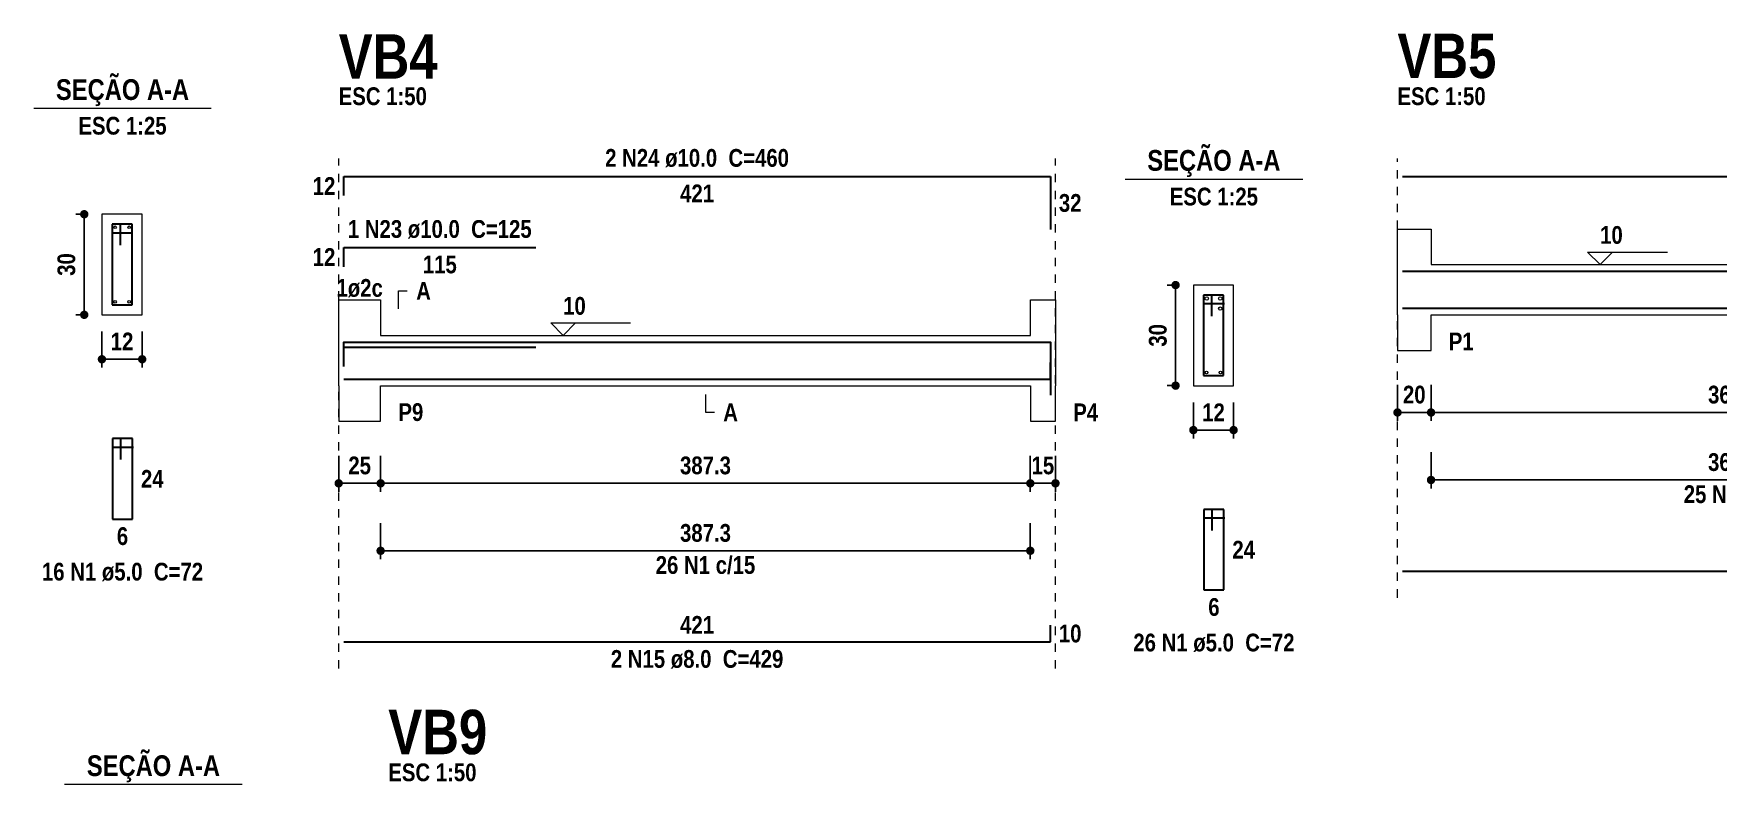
# Model space of a CAD drawing. Header units: millimetres. Extents: x 2249 to 2676, y -663 to -441.
# Drawn here: x 2350.88 to 2370.97, y -543.24 to -534.29 of the extents above; entities that cross this region are included whole.
import ezdxf

# ---------------------------------------------------------------- set-up
doc = ezdxf.new("R2010")
doc.units = ezdxf.units.MM
doc.header["$LTSCALE"] = 0.5
doc.header["$MEASUREMENT"] = 0
doc.header["$PDMODE"] = 34
doc.linetypes.add('DOT2', pattern=[3.175, 0, -3.175])
doc.layers.get('0').update_dxf_attribs({"linetype": 'CONTINUOUS'})
doc.layers.get('DEFPOINTS').update_dxf_attribs({"linetype": 'CONTINUOUS'})
for name, color, linetype, lineweight in [('Descrição da armadura', 7, 'CONTINUOUS', 5), ('DT-Barras na forma', 2, 'CONTINUOUS', 30), ('DT-Barras no corte', 5, 'CONTINUOUS', 5), ('DT-Barras rebatidas', 2, 'CONTINUOUS', 30), ('DT-Cotas', 9, 'CONTINUOUS', 5), ('DT-Forma', 5, 'CONTINUOUS', 5), ('DT-Pontilhado', 9, 'DOT2', 5), ('DT-Textos', 7, 'CONTINUOUS', 5), ('DT-Título', 3, 'CONTINUOUS', 20), ('Textos armaduras', 7, 'CONTINUOUS', 5)]:
    doc.layers.add(name, color=color, linetype=linetype, lineweight=lineweight)
doc.styles.add('ARIAL', font='ARIALNB.TTF')
doc.dimstyles.new('UM_25.000000', dxfattribs={"dimtxt": 0.18, "dimasz": 0.1, "dimexe": 0.1, "dimexo": 0.2, "dimgap": 0, "dimtad": 1, "dimtih": 1, "dimtoh": 1, "dimdec": 1, "dimlfac": 25, "dimzin": 0, "dimdsep": 46, "dimtxsty": 'Standard', "dimblk": 'CLOSED', "dimblk1": 'CLOSED', "dimblk2": 'CLOSED', "dimcen": 0.09, "dimdle": 0.1, "dimadec": 1, "dimazin": 2, "dimtfac": 1, "dimtdec": 4, "dimtofl": 0, "dimtmove": 0, "dimatfit": 3, "dimldrblk": 'CLOSED', "dimfxl": 1, "dimtolj": 1, "dimarcsym": 0})
doc.dimstyles.new('UM_50.000000', dxfattribs={"dimtxt": 0.18, "dimasz": 0.1, "dimexe": 0.1, "dimexo": 0.2, "dimgap": 0, "dimtad": 1, "dimtih": 1, "dimtoh": 1, "dimdec": 1, "dimlfac": 50, "dimzin": 0, "dimdsep": 46, "dimtxsty": 'Standard', "dimblk": 'CLOSED', "dimblk1": 'CLOSED', "dimblk2": 'CLOSED', "dimcen": 0.09, "dimdle": 0.1, "dimadec": 1, "dimazin": 2, "dimtfac": 1, "dimtdec": 4, "dimtofl": 0, "dimtmove": 0, "dimatfit": 3, "dimldrblk": 'CLOSED', "dimfxl": 1, "dimtolj": 1, "dimarcsym": 0})

# ---------------------------------------------------------------- blocks, each defined once
blk = doc.blocks.new('_Dot')
at = {"color": 0, "linetype": 'ByBlock', "lineweight": -2}
blk.add_line((-0.5, 0), (-1, 0), dxfattribs=at)
at = {"color": 0, "linetype": 'ByBlock', "const_width": 0.5}
blk.add_lwpolyline([(-0.25, 0, 1), (0.25, 0, 1)], format="xyb", close=True, dxfattribs=at)
blk = doc.blocks.new('*D214')
at = {"layer": 'DEFPOINTS', "color": 0, "transparency": 16777216}
for p in [(2351.485, -536.439), (2351.696, -536.439), (2351.696, -537.639)]:
    blk.add_point(p, dxfattribs=at)
at = {"layer": 'DT-Cotas', "color": 0, "lineweight": -2, "transparency": 16777216}
for p, q in [((2351.496, -536.439), (2351.385, -536.439)), ((2351.485, -537.539), (2351.485, -536.539)), ((2351.496, -537.639), (2351.385, -537.639))]:
    blk.add_line(p, q, dxfattribs=at)
at = {"layer": 'DT-Cotas', "color": 0, "lineweight": -2, "transparency": 16777216, "xscale": 0.1, "yscale": 0.1, "zscale": 0.1}
for p, rotation in [((2351.485, -536.439), 90), ((2351.485, -537.639), 270)]:
    blk.add_blockref('_Dot', p, dxfattribs=dict(at, rotation=rotation))
at = {"layer": 'DT-Cotas', "transparency": 16777216, "insert": (2351.273, -537.039), "char_height": 0.2118, "attachment_point": 5, "rotation": 90, "style": 'ARIAL'}
blk.add_mtext('\\A1;30', dxfattribs=at)
blk = doc.blocks.new('DOT')
at = {"color": 210}
for p, q in [((-1, 0), (1, 0)), ((0, 1), (0, -1))]:
    blk.add_line(p, q, dxfattribs=at)
blk.add_circle((0, 0), 0.25, dxfattribs=at)
blk = doc.blocks.new('*D215')
at = {"layer": 'DEFPOINTS', "color": 0, "transparency": 16777216}
for p in [(2351.696, -537.639), (2352.176, -537.639), (2352.176, -538.169)]:
    blk.add_point(p, dxfattribs=at)
at = {"layer": 'DT-Cotas', "color": 0, "lineweight": -2, "transparency": 16777216}
for p, q in [((2351.696, -537.839), (2351.696, -538.269)), ((2352.176, -537.839), (2352.176, -538.269)), ((2351.796, -538.169), (2352.076, -538.169))]:
    blk.add_line(p, q, dxfattribs=at)
at = {"layer": 'DT-Cotas', "color": 0, "lineweight": -2, "transparency": 16777216, "xscale": 0.1, "yscale": 0.1, "zscale": 0.1, "rotation": 180}
blk.add_blockref('_Dot', (2351.696, -538.169), dxfattribs=at)
at = {"layer": 'DT-Cotas', "color": 0, "lineweight": -2, "transparency": 16777216, "xscale": 0.1, "yscale": 0.1, "zscale": 0.1}
blk.add_blockref('_Dot', (2352.176, -538.169), dxfattribs=at)
at = {"layer": 'DT-Cotas', "transparency": 16777216, "insert": (2351.936, -537.957), "char_height": 0.2118, "attachment_point": 5, "rotation": 0.0057, "style": 'ARIAL'}
blk.add_mtext('\\A1;12', dxfattribs=at)
blk = doc.blocks.new('*D217')
at = {"layer": 'DEFPOINTS', "color": 0, "transparency": 16777216}
for p in [(2354.519, -539.12), (2355.019, -539.12), (2355.019, -539.649)]:
    blk.add_point(p, dxfattribs=at)
at = {"layer": 'DT-Cotas', "color": 0, "lineweight": -2, "transparency": 16777216}
for p, q in [((2354.519, -539.32), (2354.519, -539.749)), ((2355.019, -539.32), (2355.019, -539.749)), ((2354.619, -539.649), (2354.919, -539.649))]:
    blk.add_line(p, q, dxfattribs=at)
at = {"layer": 'DT-Cotas', "color": 0, "lineweight": -2, "transparency": 16777216, "xscale": 0.1, "yscale": 0.1, "zscale": 0.1, "rotation": 180}
blk.add_blockref('_Dot', (2354.519, -539.649), dxfattribs=at)
at = {"layer": 'DT-Cotas', "color": 0, "lineweight": -2, "transparency": 16777216, "xscale": 0.1, "yscale": 0.1, "zscale": 0.1}
blk.add_blockref('_Dot', (2355.019, -539.649), dxfattribs=at)
at = {"layer": 'DT-Cotas', "transparency": 16777216, "insert": (2354.769, -539.437), "char_height": 0.2118, "attachment_point": 5, "rotation": 0.0057, "style": 'ARIAL'}
blk.add_mtext('\\A1;25', dxfattribs=at)
blk = doc.blocks.new('*D218')
at = {"layer": 'DEFPOINTS', "color": 0, "transparency": 16777216}
for p in [(2355.019, -539.12), (2362.765, -539.12), (2362.765, -539.649)]:
    blk.add_point(p, dxfattribs=at)
at = {"layer": 'DT-Cotas', "color": 0, "lineweight": -2, "transparency": 16777216}
for p, q in [((2355.019, -539.32), (2355.019, -539.749)), ((2362.765, -539.32), (2362.765, -539.749)), ((2355.119, -539.649), (2362.665, -539.649))]:
    blk.add_line(p, q, dxfattribs=at)
at = {"layer": 'DT-Cotas', "color": 0, "lineweight": -2, "transparency": 16777216, "xscale": 0.1, "yscale": 0.1, "zscale": 0.1, "rotation": 180}
blk.add_blockref('_Dot', (2355.019, -539.649), dxfattribs=at)
at = {"layer": 'DT-Cotas', "color": 0, "lineweight": -2, "transparency": 16777216, "xscale": 0.1, "yscale": 0.1, "zscale": 0.1}
blk.add_blockref('_Dot', (2362.765, -539.649), dxfattribs=at)
at = {"layer": 'DT-Cotas', "transparency": 16777216, "insert": (2358.892, -539.437), "char_height": 0.2118, "attachment_point": 5, "rotation": 0.0057, "style": 'ARIAL'}
blk.add_mtext('\\A1;387.3', dxfattribs=at)
blk = doc.blocks.new('*D219')
at = {"layer": 'DEFPOINTS', "color": 0, "transparency": 16777216}
for p in [(2362.765, -539.12), (2363.065, -539.12), (2363.065, -539.649)]:
    blk.add_point(p, dxfattribs=at)
at = {"layer": 'DT-Cotas', "color": 0, "lineweight": -2, "transparency": 16777216}
for p, q in [((2362.765, -539.32), (2362.765, -539.749)), ((2363.065, -539.32), (2363.065, -539.749)), ((2362.865, -539.649), (2362.965, -539.649))]:
    blk.add_line(p, q, dxfattribs=at)
at = {"layer": 'DT-Cotas', "color": 0, "lineweight": -2, "transparency": 16777216, "xscale": 0.1, "yscale": 0.1, "zscale": 0.1, "rotation": 180}
blk.add_blockref('_Dot', (2362.765, -539.649), dxfattribs=at)
at = {"layer": 'DT-Cotas', "color": 0, "lineweight": -2, "transparency": 16777216, "xscale": 0.1, "yscale": 0.1, "zscale": 0.1}
blk.add_blockref('_Dot', (2363.065, -539.649), dxfattribs=at)
at = {"layer": 'DT-Cotas', "transparency": 16777216, "insert": (2362.915, -539.437), "char_height": 0.2118, "attachment_point": 5, "rotation": 0.0057, "style": 'ARIAL'}
blk.add_mtext('\\A1;15', dxfattribs=at)
blk = doc.blocks.new('*D220')
at = {"layer": 'DEFPOINTS', "color": 0, "transparency": 16777216}
for p in [(2364.497, -537.284), (2364.709, -537.284), (2364.709, -538.484)]:
    blk.add_point(p, dxfattribs=at)
at = {"layer": 'DT-Cotas', "color": 0, "lineweight": -2, "transparency": 16777216}
for p, q in [((2364.509, -537.284), (2364.397, -537.284)), ((2364.497, -538.384), (2364.497, -537.384)), ((2364.509, -538.484), (2364.397, -538.484))]:
    blk.add_line(p, q, dxfattribs=at)
at = {"layer": 'DT-Cotas', "color": 0, "lineweight": -2, "transparency": 16777216, "xscale": 0.1, "yscale": 0.1, "zscale": 0.1}
for p, rotation in [((2364.497, -537.284), 90), ((2364.497, -538.484), 270)]:
    blk.add_blockref('_Dot', p, dxfattribs=dict(at, rotation=rotation))
at = {"layer": 'DT-Cotas', "transparency": 16777216, "insert": (2364.286, -537.884), "char_height": 0.2118, "attachment_point": 5, "rotation": 90, "style": 'ARIAL'}
blk.add_mtext('\\A1;30', dxfattribs=at)
blk = doc.blocks.new('*D221')
at = {"layer": 'DEFPOINTS', "color": 0, "transparency": 16777216}
for p in [(2364.709, -538.484), (2365.189, -538.484), (2365.189, -539.014)]:
    blk.add_point(p, dxfattribs=at)
at = {"layer": 'DT-Cotas', "color": 0, "lineweight": -2, "transparency": 16777216}
for p, q in [((2364.709, -538.684), (2364.709, -539.114)), ((2365.189, -538.684), (2365.189, -539.114)), ((2364.809, -539.014), (2365.089, -539.014))]:
    blk.add_line(p, q, dxfattribs=at)
at = {"layer": 'DT-Cotas', "color": 0, "lineweight": -2, "transparency": 16777216, "xscale": 0.1, "yscale": 0.1, "zscale": 0.1, "rotation": 180}
blk.add_blockref('_Dot', (2364.709, -539.014), dxfattribs=at)
at = {"layer": 'DT-Cotas', "color": 0, "lineweight": -2, "transparency": 16777216, "xscale": 0.1, "yscale": 0.1, "zscale": 0.1}
blk.add_blockref('_Dot', (2365.189, -539.014), dxfattribs=at)
at = {"layer": 'DT-Cotas', "transparency": 16777216, "insert": (2364.949, -538.802), "char_height": 0.2118, "attachment_point": 5, "rotation": 0.0057, "style": 'ARIAL'}
blk.add_mtext('\\A1;12', dxfattribs=at)
blk = doc.blocks.new('*D222')
at = {"layer": 'DEFPOINTS', "color": 0, "transparency": 16777216}
for p in [(2355.019, -539.924), (2362.765, -539.924), (2362.765, -540.454)]:
    blk.add_point(p, dxfattribs=at)
at = {"layer": 'DT-Cotas', "color": 0, "lineweight": -2, "transparency": 16777216}
for p, q in [((2355.019, -540.124), (2355.019, -540.554)), ((2362.765, -540.124), (2362.765, -540.554)), ((2355.119, -540.454), (2362.665, -540.454))]:
    blk.add_line(p, q, dxfattribs=at)
at = {"layer": 'DT-Cotas', "color": 0, "lineweight": -2, "transparency": 16777216, "xscale": 0.1, "yscale": 0.1, "zscale": 0.1, "rotation": 180}
blk.add_blockref('_Dot', (2355.019, -540.454), dxfattribs=at)
at = {"layer": 'DT-Cotas', "color": 0, "lineweight": -2, "transparency": 16777216, "xscale": 0.1, "yscale": 0.1, "zscale": 0.1}
blk.add_blockref('_Dot', (2362.765, -540.454), dxfattribs=at)
at = {"layer": 'DT-Cotas', "transparency": 16777216, "insert": (2358.892, -540.242), "char_height": 0.2118, "attachment_point": 5, "rotation": 0.0057, "style": 'ARIAL'}
blk.add_mtext('\\A1;387.3', dxfattribs=at)
blk = doc.blocks.new('*D223')
at = {"layer": 'DEFPOINTS', "color": 0, "transparency": 16777216}
for p in [(2367.143, -538.274), (2367.543, -538.274), (2367.543, -538.804)]:
    blk.add_point(p, dxfattribs=at)
at = {"layer": 'DT-Cotas', "color": 0, "lineweight": -2, "transparency": 16777216}
for p, q in [((2367.143, -538.474), (2367.143, -538.904)), ((2367.543, -538.474), (2367.543, -538.904)), ((2367.243, -538.804), (2367.443, -538.804))]:
    blk.add_line(p, q, dxfattribs=at)
at = {"layer": 'DT-Cotas', "color": 0, "lineweight": -2, "transparency": 16777216, "xscale": 0.1, "yscale": 0.1, "zscale": 0.1, "rotation": 180}
blk.add_blockref('_Dot', (2367.143, -538.804), dxfattribs=at)
at = {"layer": 'DT-Cotas', "color": 0, "lineweight": -2, "transparency": 16777216, "xscale": 0.1, "yscale": 0.1, "zscale": 0.1}
blk.add_blockref('_Dot', (2367.543, -538.804), dxfattribs=at)
at = {"layer": 'DT-Cotas', "transparency": 16777216, "insert": (2367.343, -538.592), "char_height": 0.2118, "attachment_point": 5, "rotation": 0.0057, "style": 'ARIAL'}
blk.add_mtext('\\A1;20', dxfattribs=at)
blk = doc.blocks.new('*D224')
at = {"layer": 'DEFPOINTS', "color": 0, "transparency": 16777216}
for p in [(2367.543, -538.274), (2374.756, -538.274), (2374.756, -538.804)]:
    blk.add_point(p, dxfattribs=at)
at = {"layer": 'DT-Cotas', "color": 0, "lineweight": -2, "transparency": 16777216}
for p, q in [((2367.543, -538.474), (2367.543, -538.904)), ((2374.756, -538.474), (2374.756, -538.904)), ((2367.643, -538.804), (2374.656, -538.804))]:
    blk.add_line(p, q, dxfattribs=at)
at = {"layer": 'DT-Cotas', "color": 0, "lineweight": -2, "transparency": 16777216, "xscale": 0.1, "yscale": 0.1, "zscale": 0.1, "rotation": 180}
blk.add_blockref('_Dot', (2367.543, -538.804), dxfattribs=at)
at = {"layer": 'DT-Cotas', "color": 0, "lineweight": -2, "transparency": 16777216, "xscale": 0.1, "yscale": 0.1, "zscale": 0.1}
blk.add_blockref('_Dot', (2374.756, -538.804), dxfattribs=at)
at = {"layer": 'DT-Cotas', "transparency": 16777216, "insert": (2371.149, -538.592), "char_height": 0.2118, "attachment_point": 5, "rotation": 0.0057, "style": 'ARIAL'}
blk.add_mtext('\\A1;360.7', dxfattribs=at)
blk = doc.blocks.new('*D230')
at = {"layer": 'DEFPOINTS', "color": 0, "transparency": 16777216}
for p in [(2367.543, -539.079), (2374.756, -539.079), (2374.756, -539.609)]:
    blk.add_point(p, dxfattribs=at)
at = {"layer": 'DT-Cotas', "color": 0, "lineweight": -2, "transparency": 16777216}
for p, q in [((2367.543, -539.279), (2367.543, -539.709)), ((2374.756, -539.279), (2374.756, -539.709)), ((2367.643, -539.609), (2374.656, -539.609))]:
    blk.add_line(p, q, dxfattribs=at)
at = {"layer": 'DT-Cotas', "color": 0, "lineweight": -2, "transparency": 16777216, "xscale": 0.1, "yscale": 0.1, "zscale": 0.1, "rotation": 180}
blk.add_blockref('_Dot', (2367.543, -539.609), dxfattribs=at)
at = {"layer": 'DT-Cotas', "color": 0, "lineweight": -2, "transparency": 16777216, "xscale": 0.1, "yscale": 0.1, "zscale": 0.1}
blk.add_blockref('_Dot', (2374.756, -539.609), dxfattribs=at)
at = {"layer": 'DT-Cotas', "transparency": 16777216, "insert": (2371.149, -539.397), "char_height": 0.2118, "attachment_point": 5, "rotation": 0.0057, "style": 'ARIAL'}
blk.add_mtext('\\A1;360.7', dxfattribs=at)

msp = doc.modelspace()

# ---------------------------------------------------------------- linework, layer by layer
at = {"layer": 'DT-Barras na forma'}
for p, q in [((2351.9164, -536.5591), (2351.8164, -536.5591)), ((2351.8164, -536.5591), (2351.8164, -537.5191)), ((2352.0564, -536.5591), (2351.8164, -536.5591)), ((2351.8164, -536.5591), (2351.8164, -536.6591)), ((2351.8164, -536.6591), (2352.0664, -536.6591)), ((2351.9164, -536.8091), (2351.9164, -536.5591)), ((2352.0564, -537.5191), (2352.0564, -536.5591)), ((2364.9291, -537.4043), (2364.8291, -537.4043)), ((2364.8291, -537.4043), (2364.8291, -538.3643)), ((2365.0691, -537.4043), (2364.8291, -537.4043)), ((2364.8291, -537.4043), (2364.8291, -537.5043)), ((2364.9291, -537.6543), (2364.9291, -537.4043)), ((2365.0691, -538.3643), (2365.0691, -537.4043)), ((2351.8164, -537.5191), (2352.0564, -537.5191)), ((2364.8291, -537.5043), (2365.0791, -537.5043)), ((2364.8291, -538.3643), (2365.0691, -538.3643))]:
    msp.add_line(p, q, dxfattribs=at)
for points in [[(2367.2026, -537.1171), (2382.7097, -537.1171)], [(2367.2026, -537.5611), (2382.7097, -537.5611)], [(2354.5793, -538.1943), (2354.5793, -537.9643), (2363.0053, -537.9643), (2363.0053, -538.5978)], [(2354.5793, -538.2543), (2354.5793, -538.0243), (2356.8693, -538.0243)], [(2354.5793, -538.4063), (2363.0053, -538.4063), (2363.0053, -538.2063)]]:
    msp.add_lwpolyline(points, dxfattribs=at)
at = {"layer": 'DT-Barras no corte'}
for centre, radius in [((2351.8524, -536.5951), 0.016), ((2352.0204, -536.5951), 0.016), ((2351.8524, -537.4831), 0.016), ((2352.0204, -537.4831), 0.016), ((2364.8691, -537.4443), 0.02), ((2365.0291, -537.4443), 0.02), ((2365.0291, -537.5643), 0.02), ((2364.8651, -538.3283), 0.016), ((2365.0331, -538.3283), 0.016)]:
    msp.add_circle(centre, radius, dxfattribs=at)
at = {"layer": 'DT-Barras rebatidas'}
for p, q in [((2354.5793, -536.2175), (2354.5793, -535.9875)), ((2354.5793, -535.9875), (2363.0053, -535.9875)), ((2363.0053, -535.9875), (2363.0053, -536.621)), ((2367.2026, -535.9875), (2382.7097, -535.9875)), ((2354.5793, -537.0647), (2354.5793, -536.8347)), ((2354.5793, -536.8347), (2356.8693, -536.8347)), ((2351.9214, -539.1158), (2351.8214, -539.1158)), ((2351.8214, -539.1158), (2351.8214, -540.0758)), ((2352.0614, -539.1158), (2351.8214, -539.1158)), ((2351.8214, -539.1158), (2351.8214, -539.2158)), ((2351.8214, -539.2158), (2352.0714, -539.2158)), ((2351.9214, -539.3658), (2351.9214, -539.1158)), ((2352.0614, -540.0758), (2352.0614, -539.1158)), ((2351.8214, -540.0758), (2352.0614, -540.0758)), ((2364.9341, -539.961), (2364.8341, -539.961)), ((2364.8341, -539.961), (2364.8341, -540.921)), ((2365.0741, -539.961), (2364.8341, -539.961)), ((2364.8341, -539.961), (2364.8341, -540.061)), ((2364.8341, -540.061), (2365.0841, -540.061)), ((2364.9341, -540.211), (2364.9341, -539.961)), ((2365.0741, -540.921), (2365.0741, -539.961)), ((2367.2026, -540.6957), (2382.7097, -540.6957)), ((2364.8341, -540.921), (2365.0741, -540.921)), ((2363.0053, -541.5409), (2363.0053, -541.3409)), ((2354.5793, -541.5409), (2363.0053, -541.5409))]:
    msp.add_line(p, q, dxfattribs=at)
at = {"layer": 'DT-Forma'}
for p, q in [((2352.1764, -536.4391), (2351.6964, -536.4391)), ((2351.6964, -536.4391), (2351.6964, -537.6391)), ((2352.1764, -537.6391), (2352.1764, -536.4391)), ((2367.1426, -537.0391), (2367.1426, -536.6155)), ((2367.1426, -536.6155), (2367.5426, -536.6155)), ((2367.5426, -536.6155), (2367.5426, -537.0391)), ((2367.5426, -537.0391), (2374.7562, -537.0391)), ((2365.1891, -537.2843), (2364.7091, -537.2843)), ((2364.7091, -537.2843), (2364.7091, -538.4843)), ((2365.1891, -538.4843), (2365.1891, -537.2843)), ((2354.5193, -537.8843), (2354.5193, -537.4607)), ((2354.5193, -537.4607), (2355.0193, -537.4607)), ((2355.0193, -537.4607), (2355.0193, -537.8843)), ((2362.7653, -537.8843), (2362.7653, -537.4607)), ((2362.7653, -537.4607), (2363.0653, -537.4607)), ((2363.0653, -537.4607), (2363.0653, -537.8843)), ((2351.6964, -537.6391), (2352.1764, -537.6391)), ((2367.1426, -537.6391), (2367.1426, -538.0627)), ((2367.5426, -538.0627), (2367.5426, -537.6391)), ((2367.5426, -537.6391), (2374.7562, -537.6391)), ((2355.0193, -537.8843), (2362.7653, -537.8843)), ((2367.1426, -538.0627), (2367.5426, -538.0627)), ((2354.5193, -538.4843), (2354.5193, -538.9079)), ((2355.0193, -538.9079), (2355.0193, -538.4843)), ((2355.0193, -538.4843), (2362.7653, -538.4843)), ((2362.7653, -538.4843), (2362.7653, -538.9079)), ((2363.0653, -538.9079), (2363.0653, -538.4843)), ((2364.7091, -538.4843), (2365.1891, -538.4843)), ((2354.5193, -538.9079), (2355.0193, -538.9079)), ((2362.7653, -538.9079), (2363.0653, -538.9079))]:
    msp.add_line(p, q, dxfattribs=at)
at = {"layer": 'DT-Forma', "linetype": 'Continuous'}
for p, q in [((2367.1426, -537.6391), (2367.1426, -537.0391)), ((2354.5193, -538.4843), (2354.5193, -537.8843)), ((2363.0653, -537.8843), (2363.0653, -538.4843))]:
    msp.add_line(p, q, dxfattribs=at)
at = {"layer": 'DT-Pontilhado', "ltscale": 0.05}
for p, q in [((2354.5193, -541.8586), (2354.5193, -535.7757)), ((2363.0653, -541.8586), (2363.0653, -535.7757)), ((2367.1426, -541.0134), (2367.1426, -535.7757))]:
    msp.add_line(p, q, dxfattribs=at)
at = {"layer": 'DT-Textos'}
for p, q in [((2350.8824, -535.1742), (2353.0004, -535.1742)), ((2363.8951, -536.0194), (2366.0131, -536.0194)), ((2351.2506, -543.2397), (2353.3686, -543.2397))]:
    msp.add_line(p, q, dxfattribs=at)
for points in [[(2369.7067, -536.8908), (2369.5584, -537.0391), (2369.4102, -536.8908), (2370.3633, -536.8908)], [(2355.2311, -537.5666), (2355.2311, -537.3548), (2355.337, -537.3548)], [(2357.3431, -537.736), (2357.1948, -537.8843), (2357.0466, -537.736), (2357.9997, -537.736)], [(2358.8923, -538.5902), (2358.8923, -538.802), (2358.9982, -538.802)]]:
    msp.add_lwpolyline(points, dxfattribs=at)

# ---------------------------------------------------------------- texts
at = {"layer": 'Descrição da armadura', "char_height": 0.2118, "attachment_point": 8, "line_spacing_factor": 0.9, "style": 'ARIAL'}
for s, insert, width in [('2 N24 ø10.0  C=460', (2358.7919, -535.8812), 4.57488), ('1 N23 ø10.0  C=125', (2355.7239, -536.7292), 4.57488), ('25 N1 c/15', (2371.1494, -539.8905), 2.5416), ('16 N1 ø5.0  C=72', (2351.9414, -540.8172), 4.06656), ('26 N1 c/15', (2358.8923, -540.7357), 2.5416), ('26 N1 ø5.0  C=72', (2364.9539, -541.6622), 4.06656), ('2 N15 ø8.0  C=429', (2358.7919, -541.8582), 4.32072)]:
    msp.add_mtext(s, dxfattribs=dict(at, insert=insert, width=width))
at = {"layer": 'DT-Textos', "line_spacing_factor": 0.798, "style": 'ARIAL'}
for s, insert, char_height, width, attachment_point in [('SEÇÃO A-A', (2351.9414, -535.1501), 0.2471, 2.66868, 8), ('ESC 1:50', (2354.5189, -535.1402), 0.2118, 2.03328, 7), ('ESC 1:50', (2367.1426, -535.1402), 0.2118, 2.03328, 7), ('ESC 1:25', (2351.9414, -535.4922), 0.2118, 2.03328, 8), ('SEÇÃO A-A', (2364.9539, -535.9951), 0.2471, 2.66868, 8), ('ESC 1:25', (2364.9539, -536.3372), 0.2118, 2.03328, 8), ('10', (2369.5586, -536.7952), 0.2118, 0.50832, 7), ('1ø2c ', (2354.7689, -537.4322), 0.2118, 1.2708, 8), ('A', (2355.4429, -537.4602), 0.2118, 0.25416, 7), ('10', (2357.1949, -537.6412), 0.2118, 0.50832, 7), ('P1', (2367.7546, -538.0622), 0.2118, 0.50832, 7), ('P9', (2355.2309, -538.9082), 0.2118, 0.50832, 7), ('A', (2359.1039, -538.9082), 0.2118, 0.25416, 7), ('P4', (2363.2769, -538.9082), 0.2118, 0.50832, 7), ('SEÇÃO A-A', (2352.3101, -543.2156), 0.2471, 2.66868, 8), ('ESC 1:50', (2355.1102, -543.2057), 0.2118, 2.03328, 7)]:
    msp.add_mtext(s, dxfattribs=dict(at, insert=insert, char_height=char_height, width=width, attachment_point=attachment_point))
at = {"layer": 'DT-Título', "char_height": 0.5295, "width": 1.9062, "attachment_point": 7, "line_spacing_factor": 0.798, "style": 'ARIAL'}
for s, insert in [('VB4', (2354.5189, -534.8223)), ('VB5', (2367.1426, -534.8223)), ('VB9', (2355.1102, -542.8879))]:
    msp.add_mtext(s, dxfattribs=dict(at, insert=insert))
at = {"layer": 'Textos armaduras', "char_height": 0.2118, "line_spacing_factor": 0.9, "style": 'ARIAL'}
for s, insert, width, attachment_point in [('12', (2354.4793, -536.2084), 0.90832, 9), ('421', (2358.7923, -536.0847), 1.16248, 2), ('32', (2363.1053, -536.1983), 0.90832, 1), ('12', (2354.4793, -537.0556), 0.90832, 9), ('115', (2355.7243, -536.9319), 1.16248, 2), ('24', (2352.1614, -539.4899), 0.90832, 1), ('6', (2351.9414, -540.173), 0.65416, 2), ('24', (2365.1742, -540.3351), 0.90832, 1), ('6', (2364.9541, -541.0182), 0.65416, 2), ('421', (2358.7923, -541.4436), 1.16248, 8), ('10', (2363.1053, -541.335), 0.90832, 1)]:
    msp.add_mtext(s, dxfattribs=dict(at, insert=insert, width=width, attachment_point=attachment_point))

# ---------------------------------------------------------------- dimensions: what is measured, and where the dimension line sits
at = {"layer": 'DT-Cotas'}
for base, p1, p2, picture, middle in [((2351.4846, -536.4391), (2351.6964, -537.6391), (2351.6964, -536.4391), '*D214', (2351.2728, -537.0391)), ((2364.4973, -537.2843), (2364.7091, -538.4843), (2364.7091, -537.2843), '*D220', (2364.2855, -537.8843))]:
    dim = msp.add_linear_dim(base=base, p1=p1, p2=p2, angle=90, dimstyle='UM_25.000000', override={"dimtxt": 0.2118, "dimasz": 0.1, "dimexe": 0.1, "dimexo": 0.2, "dimtad": 1, "dimtih": 0, "dimtoh": 0, "dimdec": 1, "dimlfac": 25, "dimzin": 8, "dimtxsty": 'ARIAL', "dimblk": 'Dot', "dimblk1": 'Dot', "dimblk2": 'Dot', "dimsah": 1, "dimdle": 0.1, "dimse1": 0, "dimse2": 0, "dimclrt": 256, "dimadec": 1, "dimazin": 3, "dimtmove": 2, "dimldrblk": 'Dot'}, dxfattribs=at)
    dim.commit()
    dim.dimension.update_dxf_attribs({"geometry": picture, "text_midpoint": middle, "dimtype": 160, "text_rotation": 90})
for base, p1, p2, dimstyle, override, picture, middle in [((2352.1764, -538.1686), (2351.6964, -537.6391), (2352.1764, -537.6391), 'UM_25.000000', {"dimtxt": 0.2118, "dimasz": 0.1, "dimexe": 0.1, "dimexo": 0.2, "dimtad": 1, "dimtih": 0, "dimtoh": 0, "dimdec": 1, "dimlfac": 25, "dimzin": 8, "dimtxsty": 'ARIAL', "dimblk": 'Dot', "dimblk1": 'Dot', "dimblk2": 'Dot', "dimsah": 1, "dimdle": 0.1, "dimse1": 0, "dimse2": 0, "dimclrt": 256, "dimadec": 1, "dimazin": 3, "dimtmove": 2, "dimldrblk": 'Dot'}, '*D215', (2351.9364, -537.9568)), ((2367.5426, -538.804), (2367.1426, -538.2745), (2367.5426, -538.2745), 'UM_50.000000', {"dimtxt": 0.2118, "dimasz": 0.1, "dimexe": 0.1, "dimexo": 0.2, "dimtad": 1, "dimtih": 0, "dimtoh": 0, "dimdec": 1, "dimlfac": 50, "dimzin": 8, "dimtxsty": 'ARIAL', "dimblk": 'Dot', "dimblk1": 'Dot', "dimblk2": 'Dot', "dimsah": 1, "dimdle": 0.1, "dimse1": 0, "dimse2": 0, "dimclrt": 256, "dimadec": 1, "dimazin": 3, "dimtmove": 2, "dimldrblk": 'Dot'}, '*D223', (2367.3426, -538.5922)), ((2374.7562, -538.804), (2367.5426, -538.2745), (2374.7562, -538.2745), 'UM_50.000000', {"dimtxt": 0.2118, "dimasz": 0.1, "dimexe": 0.1, "dimexo": 0.2, "dimtad": 1, "dimtih": 0, "dimtoh": 0, "dimdec": 1, "dimlfac": 50, "dimzin": 8, "dimtxsty": 'ARIAL', "dimblk": 'Dot', "dimblk1": 'Dot', "dimblk2": 'Dot', "dimsah": 1, "dimdle": 0.1, "dimse1": 0, "dimse2": 0, "dimclrt": 256, "dimadec": 1, "dimazin": 3, "dimtmove": 2, "dimldrblk": 'Dot'}, '*D224', (2371.1494, -538.5922)), ((2365.1891, -539.0138), (2364.7091, -538.4843), (2365.1891, -538.4843), 'UM_25.000000', {"dimtxt": 0.2118, "dimasz": 0.1, "dimexe": 0.1, "dimexo": 0.2, "dimtad": 1, "dimtih": 0, "dimtoh": 0, "dimdec": 1, "dimlfac": 25, "dimzin": 8, "dimtxsty": 'ARIAL', "dimblk": 'Dot', "dimblk1": 'Dot', "dimblk2": 'Dot', "dimsah": 1, "dimdle": 0.1, "dimse1": 0, "dimse2": 0, "dimclrt": 256, "dimadec": 1, "dimazin": 3, "dimtmove": 2, "dimldrblk": 'Dot'}, '*D221', (2364.9491, -538.802)), ((2374.7562, -539.6088), (2367.5426, -539.0793), (2374.7562, -539.0793), 'UM_50.000000', {"dimtxt": 0.2118, "dimasz": 0.1, "dimexe": 0.1, "dimexo": 0.2, "dimtad": 1, "dimtih": 0, "dimtoh": 0, "dimdec": 1, "dimlfac": 50, "dimzin": 8, "dimtxsty": 'ARIAL', "dimblk": 'Dot', "dimblk1": 'Dot', "dimblk2": 'Dot', "dimsah": 1, "dimdle": 0.1, "dimse1": 0, "dimse2": 0, "dimclrt": 256, "dimadec": 1, "dimazin": 3, "dimtmove": 2, "dimldrblk": 'Dot'}, '*D230', (2371.1494, -539.397)), ((2355.0193, -539.6492), (2354.5193, -539.1197), (2355.0193, -539.1197), 'UM_50.000000', {"dimtxt": 0.2118, "dimasz": 0.1, "dimexe": 0.1, "dimexo": 0.2, "dimtad": 1, "dimtih": 0, "dimtoh": 0, "dimdec": 1, "dimlfac": 50, "dimzin": 8, "dimtxsty": 'ARIAL', "dimblk": 'Dot', "dimblk1": 'Dot', "dimblk2": 'Dot', "dimsah": 1, "dimdle": 0.1, "dimse1": 0, "dimse2": 0, "dimclrt": 256, "dimadec": 1, "dimazin": 3, "dimtmove": 2, "dimldrblk": 'Dot'}, '*D217', (2354.7693, -539.4374)), ((2362.7653, -539.6492), (2355.0193, -539.1197), (2362.7653, -539.1197), 'UM_50.000000', {"dimtxt": 0.2118, "dimasz": 0.1, "dimexe": 0.1, "dimexo": 0.2, "dimtad": 1, "dimtih": 0, "dimtoh": 0, "dimdec": 1, "dimlfac": 50, "dimzin": 8, "dimtxsty": 'ARIAL', "dimblk": 'Dot', "dimblk1": 'Dot', "dimblk2": 'Dot', "dimsah": 1, "dimdle": 0.1, "dimse1": 0, "dimse2": 0, "dimclrt": 256, "dimadec": 1, "dimazin": 3, "dimtmove": 2, "dimldrblk": 'Dot'}, '*D218', (2358.8923, -539.4374)), ((2363.0653, -539.6492), (2362.7653, -539.1197), (2363.0653, -539.1197), 'UM_50.000000', {"dimtxt": 0.2118, "dimasz": 0.1, "dimexe": 0.1, "dimexo": 0.2, "dimtad": 1, "dimtih": 0, "dimtoh": 0, "dimdec": 1, "dimlfac": 50, "dimzin": 8, "dimtxsty": 'ARIAL', "dimblk": 'Dot', "dimblk1": 'Dot', "dimblk2": 'Dot', "dimsah": 1, "dimdle": 0.1, "dimse1": 0, "dimse2": 0, "dimclrt": 256, "dimadec": 1, "dimazin": 3, "dimtmove": 2, "dimldrblk": 'Dot'}, '*D219', (2362.9153, -539.4374)), ((2362.7653, -540.454), (2355.0193, -539.9245), (2362.7653, -539.9245), 'UM_50.000000', {"dimtxt": 0.2118, "dimasz": 0.1, "dimexe": 0.1, "dimexo": 0.2, "dimtad": 1, "dimtih": 0, "dimtoh": 0, "dimdec": 1, "dimlfac": 50, "dimzin": 8, "dimtxsty": 'ARIAL', "dimblk": 'Dot', "dimblk1": 'Dot', "dimblk2": 'Dot', "dimsah": 1, "dimdle": 0.1, "dimse1": 0, "dimse2": 0, "dimclrt": 256, "dimadec": 1, "dimazin": 3, "dimtmove": 2, "dimldrblk": 'Dot'}, '*D222', (2358.8923, -540.2422))]:
    dim = msp.add_linear_dim(base=base, p1=p1, p2=p2, dimstyle=dimstyle, override=override, dxfattribs=at)
    dim.commit()
    dim.dimension.update_dxf_attribs({"geometry": picture, "text_midpoint": middle, "dimtype": 160, "text_rotation": 0.00573})

doc.saveas('drawing.dxf')
